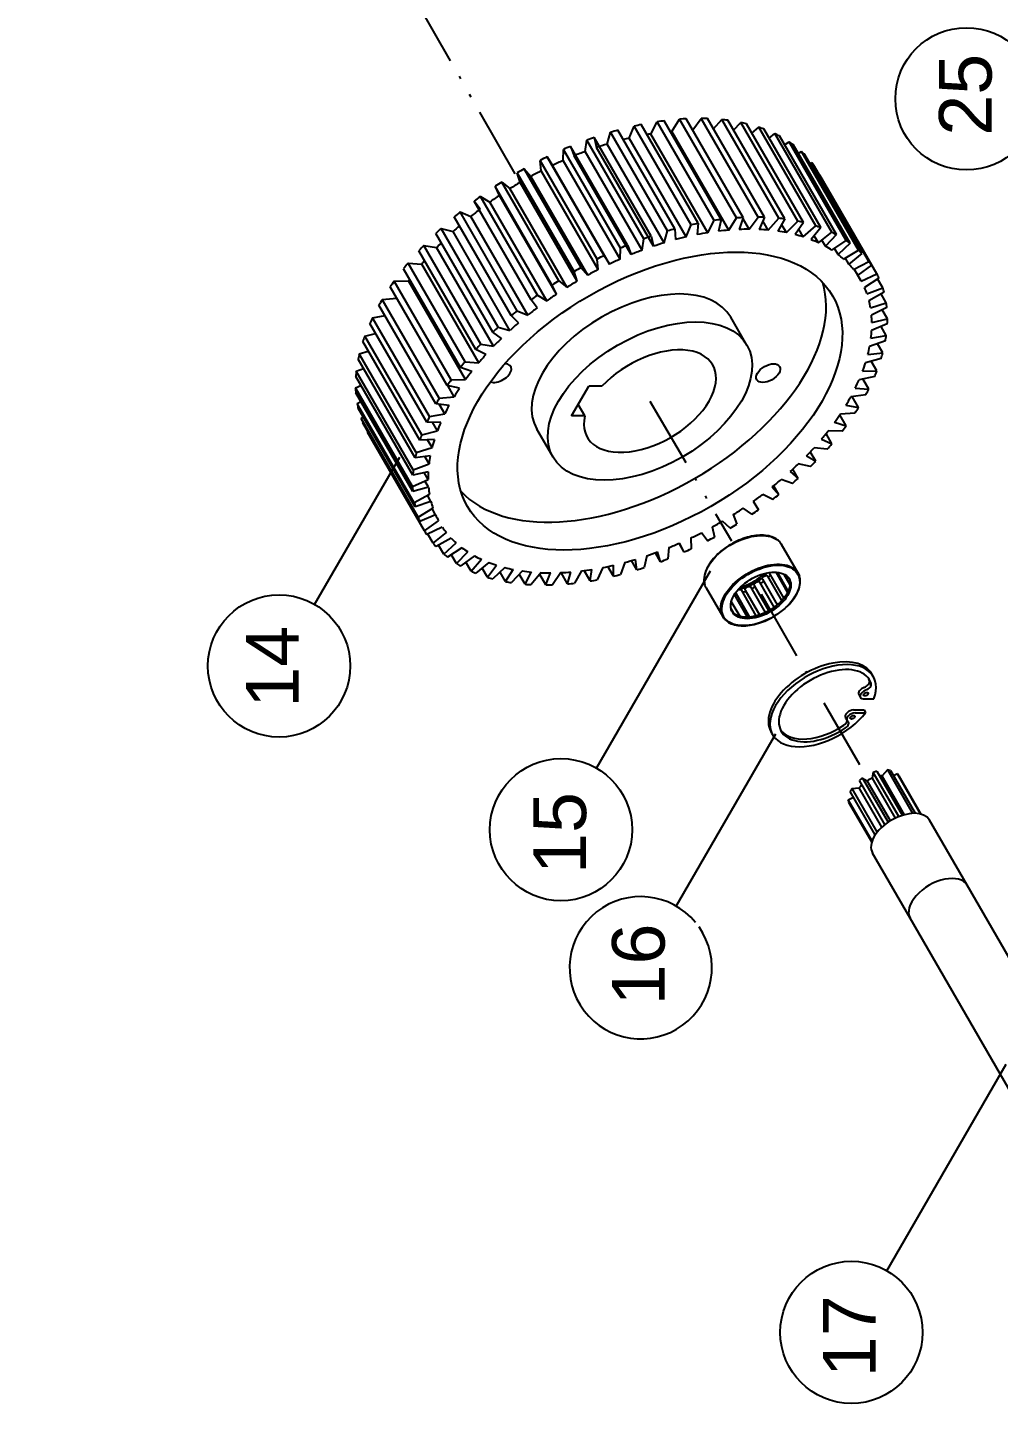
# Model space of a CAD drawing. Extents: x -1737 to 27, y -852 to 1643.
# Drawn here: x -1102 to -733, y -232 to 291 of the extents above; entities that cross this region are included whole.
import ezdxf

# ---------------------------------------------------------------- set-up
doc = ezdxf.new("R2010")
doc.units = 0
doc.header["$LTSCALE"] = 1.5
doc.linetypes.add('ACAD_ISO12W100', pattern=[22, 12, -3, 0.5, -3, 0.5, -3])
doc.layers.get('0').update_dxf_attribs({"linetype": 'CONTINUOUS'})
doc.layers.add('2', color=5, linetype='ACAD_ISO12W100')
doc.styles.add('TXT', font='arial.ttf', dxfattribs={"height": 3.5})

msp = doc.modelspace()

# ---------------------------------------------------------------- linework, layer by layer
at = {"color": 7}
for p, q in [((-849.4, 251.82), (-846.15, 256.11)), ((-824.52, 218.63), (-846.15, 256.11)), ((-822.1, 218.58), (-843.74, 256.06)), ((-881.85, 246.38), (-880.55, 250.89)), ((-858.91, 213.42), (-880.55, 250.89)), ((-856.18, 214.19), (-877.82, 251.67)), ((-873.51, 248.61), (-871.63, 253.21)), ((-849.99, 215.73), (-871.63, 253.21)), ((-847.3, 216.31), (-868.94, 253.78)), ((-865.31, 250.22), (-862.87, 254.86)), ((-841.23, 217.39), (-862.87, 254.86)), ((-838.6, 217.75), (-860.24, 255.23)), ((-857.32, 251.19), (-854.35, 255.83)), ((-835.68, 213.71), (-857.32, 251.19)), ((-832.71, 218.36), (-854.35, 255.83)), ((-830.18, 218.51), (-851.81, 255.99)), ((-841.48, 252.15), (-838.37, 255.7)), ((-816.73, 218.22), (-838.37, 255.7)), ((-814.45, 217.96), (-836.09, 255.43)), ((-833.95, 251.72), (-831.07, 254.59)), ((-809.43, 217.12), (-831.07, 254.59)), ((-807.32, 216.64), (-828.96, 254.12)), ((-826.9, 250.56), (-824.33, 252.81)), ((-802.69, 215.33), (-824.33, 252.81)), ((-800.76, 214.66), (-822.4, 252.13)), ((-890.25, 243.56), (-889.53, 247.93)), ((-867.89, 210.46), (-889.53, 247.93)), ((-865.15, 211.43), (-886.79, 248.9)), ((-886.79, 248.9), (-885.96, 245.07)), ((-860.21, 208.91), (-881.85, 246.38)), ((-851.87, 211.13), (-873.51, 248.61)), ((-843.67, 212.74), (-865.31, 250.22)), ((-820.4, 248.67), (-818.22, 250.36)), ((-796.58, 212.89), (-818.22, 250.36)), ((-794.85, 212.02), (-816.49, 249.49)), ((-814.52, 246.09), (-812.79, 247.28)), ((-791.15, 209.81), (-812.79, 247.28)), ((-789.64, 208.75), (-811.28, 246.22)), ((-883.03, 204.06), (-904.66, 241.54)), ((-904.66, 241.54), (-902.67, 238.31)), ((-898.61, 240.16), (-898.49, 244.36)), ((-876.85, 206.89), (-898.49, 244.36)), ((-874.13, 208.04), (-895.77, 245.51)), ((-895.77, 245.51), (-894.35, 241.97)), ((-872.71, 204.49), (-894.35, 241.97)), ((-868.61, 206.08), (-890.25, 243.56)), ((-864.32, 207.6), (-885.96, 245.07)), ((-809.33, 242.85), (-808.1, 243.6)), ((-786.46, 206.12), (-808.1, 243.6)), ((-785.19, 204.88), (-806.82, 242.36)), ((-894.35, 198.05), (-915.99, 235.53)), ((-914.92, 231.81), (-915.99, 235.53)), ((-891.75, 199.53), (-913.38, 237.01)), ((-913.38, 237.01), (-910.83, 234.13)), ((-885.7, 202.74), (-907.34, 240.21)), ((-906.86, 236.23), (-907.34, 240.21)), ((-885.23, 198.76), (-906.86, 236.23)), ((-881.03, 200.83), (-902.67, 238.31)), ((-876.97, 202.69), (-898.61, 240.16)), ((-804.88, 238.98), (-804.2, 239.34)), ((-782.56, 201.86), (-804.2, 239.34)), ((-781.53, 200.46), (-803.17, 237.94)), ((-902.72, 192.88), (-924.36, 230.35)), ((-922.7, 226.93), (-924.36, 230.35)), ((-900.21, 194.5), (-921.84, 231.98)), ((-921.84, 231.98), (-918.76, 229.48)), ((-893.28, 194.33), (-914.92, 231.81)), ((-889.2, 196.65), (-910.83, 234.13)), ((-801.2, 234.52), (-801.12, 234.55)), ((-779.48, 197.08), (-801.12, 234.55)), ((-910.71, 187.27), (-932.35, 224.74)), ((-930.13, 221.65), (-932.35, 224.74)), ((-908.32, 189.02), (-929.96, 226.49)), ((-929.96, 226.49), (-926.38, 224.39)), ((-901.06, 189.45), (-922.7, 226.93)), ((-897.13, 192), (-918.76, 229.48)), ((-916.01, 183.13), (-937.65, 220.61)), ((-937.65, 220.61), (-933.61, 218.93)), ((-904.75, 186.92), (-926.38, 224.39)), ((-923.21, 176.91), (-944.84, 214.39)), ((-944.84, 214.39), (-940.38, 213.15)), ((-918.26, 181.27), (-939.9, 218.75)), ((-911.98, 181.46), (-933.61, 218.93)), ((-851.87, 211.13), (-849.99, 215.73)), ((-847.3, 216.31), (-847.66, 212.03)), ((-843.67, 212.74), (-841.23, 217.39)), ((-838.6, 217.75), (-839.56, 213.32)), ((-835.68, 213.71), (-832.71, 218.36)), ((-830.18, 218.51), (-831.71, 213.96)), ((-827.99, 214.04), (-830.32, 218.08)), ((-827.99, 214.04), (-824.52, 218.63)), ((-822.1, 218.58), (-824.21, 213.96)), ((-820.68, 213.72), (-822.71, 217.24)), ((-820.68, 213.72), (-816.73, 218.22)), ((-814.45, 217.96), (-817.11, 213.31)), ((-813.81, 212.76), (-815.63, 215.9)), ((-813.81, 212.76), (-809.43, 217.12)), ((-807.32, 216.64), (-810.5, 212.02)), ((-807.46, 211.15), (-802.69, 215.33)), ((-800.76, 214.66), (-804.43, 210.1)), ((-925.29, 174.95), (-946.92, 212.43)), ((-918.75, 175.67), (-940.38, 213.15)), ((-868.61, 206.08), (-867.89, 210.46)), ((-865.15, 211.43), (-864.32, 207.6)), ((-860.21, 208.91), (-858.91, 213.42)), ((-856.18, 214.19), (-855.94, 210.12)), ((-807.46, 211.15), (-809.12, 214.03)), ((-801.68, 208.93), (-803.22, 211.6)), ((-801.68, 208.93), (-796.58, 212.89)), ((-798.97, 207.57), (-800.36, 209.96)), ((-794.85, 212.02), (-798.97, 207.57)), ((-796.54, 206.12), (-791.15, 209.81)), ((-931.72, 168.38), (-953.35, 205.85)), ((-929.82, 170.4), (-951.46, 207.88)), ((-951.46, 207.88), (-946.62, 207.1)), ((-924.99, 169.62), (-946.62, 207.1)), ((-883.03, 204.06), (-881.03, 200.83)), ((-876.97, 202.69), (-876.85, 206.89)), ((-874.13, 208.04), (-872.71, 204.49)), ((-794.18, 204.45), (-795.54, 206.8)), ((-789.64, 208.75), (-794.18, 204.45)), ((-792.09, 202.73), (-786.46, 206.12)), ((-785.19, 204.88), (-790.09, 200.79)), ((-937.49, 161.61), (-959.13, 199.08)), ((-935.81, 163.69), (-957.44, 201.16)), ((-957.44, 201.16), (-952.28, 200.84)), ((-930.64, 163.36), (-952.28, 200.84)), ((-891.75, 199.53), (-889.2, 196.65)), ((-885.23, 198.76), (-885.7, 202.74)), ((-790.09, 200.79), (-791.44, 203.12)), ((-788.37, 198.8), (-782.56, 201.86)), ((-786.76, 196.6), (-788.11, 198.94)), ((-785.41, 194.38), (-788.06, 198.97)), ((-781.53, 200.46), (-786.76, 196.6)), ((-962.73, 194.3), (-957.28, 194.43)), ((-941.09, 156.82), (-962.73, 194.3)), ((-935.64, 156.96), (-957.28, 194.43)), ((-900.21, 194.5), (-897.13, 192)), ((-893.28, 194.33), (-894.35, 198.05)), ((-785.41, 194.38), (-779.48, 197.08)), ((-778.71, 195.52), (-784.21, 191.95)), ((-777.26, 191.81), (-779.22, 195.2)), ((-942.55, 154.71), (-964.19, 192.18)), ((-908.32, 189.02), (-904.75, 186.92)), ((-901.06, 189.45), (-902.72, 192.88)), ((-783.25, 189.51), (-777.26, 191.81)), ((-776.76, 190.12), (-782.47, 186.86)), ((-775.92, 186.12), (-777.86, 189.49)), ((-946.85, 147.75), (-968.48, 185.23)), ((-967.26, 187.35), (-961.73, 187.93)), ((-945.62, 149.87), (-967.26, 187.35)), ((-916.01, 183.13), (-911.98, 181.46)), ((-908.49, 184.17), (-910.71, 187.27)), ((-781.91, 184.23), (-775.92, 186.12)), ((-775.69, 184.31), (-781.55, 181.4)), ((-775.47, 180.06), (-777.42, 183.45)), ((-950.33, 140.8), (-971.97, 178.28)), ((-971, 180.39), (-966.19, 181.26)), ((-949.36, 142.92), (-971, 180.39)), ((-915.5, 178.54), (-918.26, 181.27)), ((-828.81, 170.06), (-834.93, 180.67)), ((-775.51, 178.15), (-781.47, 175.61)), ((-781.41, 178.6), (-775.47, 180.06)), ((-973.9, 173.49), (-969.81, 174.53)), ((-952.27, 136.02), (-973.9, 173.49)), ((-922, 172.61), (-925.29, 174.95)), ((-923.21, 176.91), (-918.75, 175.67)), ((-781.74, 172.68), (-775.91, 173.69)), ((-775.91, 173.69), (-777.9, 177.13)), ((-975.95, 166.72), (-972.54, 167.82)), ((-952.98, 133.94), (-974.62, 171.41)), ((-927.95, 166.44), (-931.72, 168.38)), ((-929.82, 170.4), (-924.99, 169.62)), ((-776.23, 171.69), (-782.23, 169.55)), ((-777.25, 167.07), (-779.29, 170.6)), ((-954.76, 127.22), (-976.4, 164.7)), ((-954.31, 129.25), (-975.95, 166.72)), ((-935.81, 163.69), (-930.64, 163.36)), ((-777.83, 165.01), (-783.81, 163.29)), ((-782.9, 166.51), (-777.25, 167.07)), ((-779.46, 160.27), (-781.58, 163.93)), ((-955.65, 120.71), (-977.29, 158.19)), ((-977.11, 160.15), (-974.38, 161.21)), ((-955.47, 122.67), (-977.11, 160.15)), ((-941.09, 156.82), (-935.64, 156.96)), ((-933.28, 160.1), (-937.49, 161.61)), ((-780.31, 158.17), (-786.21, 156.89)), ((-784.88, 160.17), (-779.46, 160.27)), ((-782.54, 153.35), (-784.76, 157.2)), ((-977.38, 153.83), (-975.32, 154.78)), ((-955.74, 116.35), (-977.38, 153.83)), ((-955.65, 114.49), (-977.28, 151.97)), ((-937.93, 153.65), (-942.55, 154.71)), ((-939.95, 150.47), (-942.37, 154.67)), ((-895.42, 143.15), (-888.88, 154.47)), ((-883.83, 154.47), (-888.88, 154.47)), ((-787.67, 153.72), (-782.54, 153.35)), ((-976.75, 147.83), (-975.34, 148.59)), ((-955.12, 110.36), (-976.75, 147.83)), ((-941.87, 147.15), (-946.85, 147.75)), ((-945.62, 149.87), (-939.95, 150.47)), ((-943.52, 143.97), (-945.62, 147.6)), ((-890.36, 143.15), (-892.89, 147.53)), ((-791.23, 147.22), (-786.43, 146.39)), ((-783.64, 151.23), (-789.4, 150.4)), ((-786.43, 146.39), (-788.8, 150.49)), ((-954.75, 108.6), (-976.39, 146.08)), ((-975.24, 142.22), (-974.44, 142.71)), ((-953.6, 104.75), (-975.24, 142.22)), ((-949.36, 142.92), (-943.52, 143.97)), ((-890.36, 143.15), (-895.42, 143.15)), ((-791.12, 139.45), (-793.52, 143.63)), ((-787.78, 144.27), (-793.34, 143.9)), ((-952.97, 103.12), (-974.6, 140.6)), ((-972.85, 137.05), (-972.64, 137.19)), ((-951.21, 99.57), (-972.85, 137.05)), ((-952.27, 136.02), (-946.32, 137.52)), ((-945.05, 140.67), (-950.33, 140.8)), ((-946.32, 137.52), (-948.18, 140.75)), ((-902.42, 127.56), (-908.54, 138.17)), ((-796.54, 132.61), (-798.77, 136.48)), ((-792.69, 137.36), (-798, 137.45)), ((-795.53, 140.74), (-791.12, 139.45)), ((-954.31, 129.25), (-948.31, 131.18)), ((-947.44, 134.26), (-952.98, 133.94)), ((-948.31, 131.18), (-950.01, 134.11)), ((-798.33, 130.56), (-803.34, 131.11)), ((-800.53, 134.33), (-796.54, 132.61)), ((-992.91, 71.61), (-960.61, 127.56)), ((-949.02, 128), (-954.76, 127.22)), ((-949.48, 125.01), (-951.05, 127.72)), ((-806.18, 128.07), (-802.65, 125.93)), ((-802.65, 125.93), (-804.75, 129.57)), ((-949.76, 121.95), (-955.65, 120.71)), ((-955.47, 122.67), (-949.48, 125.01)), ((-949.82, 119.08), (-951.29, 121.63)), ((-812.41, 122.02), (-809.39, 119.47)), ((-809.39, 119.47), (-811.39, 122.95)), ((-804.64, 123.94), (-809.29, 124.95)), ((-955.74, 116.35), (-949.82, 119.08)), ((-949.67, 116.17), (-955.65, 114.49)), ((-949.67, 116.17), (-951.04, 118.52)), ((-819.18, 116.23), (-816.68, 113.31)), ((-816.68, 113.31), (-818.62, 116.67)), ((-811.55, 117.56), (-815.81, 119.02)), ((-955.12, 110.36), (-949.32, 113.45)), ((-948.75, 110.7), (-954.75, 108.6)), ((-948.75, 110.7), (-950.1, 113.04)), ((-826.4, 110.76), (-824.46, 107.5)), ((-819, 111.5), (-822.81, 113.39)), ((-953.6, 104.75), (-947.99, 108.17)), ((-947, 105.62), (-952.97, 103.12)), ((-947, 105.62), (-948.34, 107.96)), ((-834.02, 105.68), (-832.65, 102.1)), ((-826.92, 105.81), (-830.25, 108.11)), ((-951.21, 99.57), (-945.85, 103.29)), ((-944.44, 100.97), (-950.31, 98.09)), ((-841.95, 101.02), (-841.17, 97.16)), ((-835.22, 100.55), (-838.03, 103.24)), ((-947.97, 94.89), (-949.93, 98.28)), ((-947.97, 94.89), (-942.9, 98.86)), ((-941.09, 96.79), (-946.82, 93.56)), ((-943.91, 90.74), (-945.86, 94.11)), ((-943.91, 90.74), (-939.18, 94.94)), ((-852.63, 91.5), (-854.54, 94.81)), ((-852.63, 91.5), (-854.35, 94.9)), ((-850.11, 96.84), (-849.93, 92.74)), ((-843.82, 95.76), (-846.09, 98.82)), ((-937, 93.13), (-942.52, 89.59)), ((-939.08, 87.17), (-941.03, 90.55)), ((-939.08, 87.17), (-934.74, 91.54)), ((-932.2, 90.03), (-937.45, 86.2)), ((-866.82, 90.06), (-867.83, 85.61)), ((-861.58, 87.82), (-863.54, 91.2)), ((-861.58, 87.82), (-862.71, 91.51)), ((-858.43, 93.17), (-858.85, 88.88)), ((-933.51, 84.21), (-935.49, 87.63)), ((-933.51, 84.21), (-929.61, 88.72)), ((-926.73, 87.5), (-931.68, 83.43)), ((-927.27, 81.89), (-929.29, 85.4)), ((-927.27, 81.89), (-923.84, 86.49)), ((-920.66, 85.59), (-925.24, 81.32)), ((-920.41, 80.24), (-922.51, 83.87)), ((-920.41, 80.24), (-917.49, 84.88)), ((-914.04, 84.3), (-918.21, 79.87)), ((-913.01, 79.27), (-910.63, 83.91)), ((-906.94, 83.66), (-910.66, 79.11)), ((-899.43, 83.66), (-902.66, 79.04)), ((-896.88, 79.4), (-899.34, 83.67)), ((-896.88, 79.4), (-895.63, 83.9)), ((-891.59, 84.31), (-894.3, 79.67)), ((-888.3, 80.51), (-890.58, 84.44)), ((-888.3, 80.51), (-887.65, 84.87)), ((-885.89, 9.45), (-842.64, 84.35)), ((-883.48, 85.61), (-885.64, 80.98)), ((-879.51, 82.29), (-881.64, 85.98)), ((-879.51, 82.29), (-879.45, 86.47)), ((-875.2, 87.53), (-876.79, 82.97)), ((-870.57, 84.74), (-872.6, 88.25)), ((-870.57, 84.74), (-871.11, 88.69)), ((-913.01, 79.27), (-915.21, 83.07)), ((-905.14, 78.99), (-907.47, 83.02)), ((-905.14, 78.99), (-903.32, 83.58)), ((-786.34, 37.36), (-785.73, 36.31)), ((-788.33, 31.52), (-784.35, 31.52)), ((-784.63, 35.81), (-780.65, 35.81)), ((-784.35, 31.52), (-783.74, 30.46)), ((-791.42, 28.59), (-790.81, 27.54)), ((-787.72, 30.46), (-783.74, 30.46)), ((-855.62, -42.97), (-817.81, 22.52)), ((-784.94, 5.68), (-783.1, 4.67)), ((-784.94, 5.68), (-775.22, -11.14)), ((-780.84, 7.83), (-781.31, 5.61)), ((-781.31, 5.61), (-772.54, -9.58)), ((-771.14, -8.97), (-780.84, 7.83)), ((-779.47, 8.27), (-769.8, -8.49)), ((-775.46, 8.73), (-777.46, 6.49)), ((-768.95, -8.24), (-777.46, 6.49)), ((-775.46, 8.73), (-765.95, -7.74)), ((-774.33, 8.58), (-764.92, -7.72)), ((-771.68, 7.22), (-773.1, 6.45)), ((-762.9, -7.98), (-771.68, 7.22)), ((-771.15, 6.53), (-762.76, -8.01)), ((-780.09, -15.89), (-789.6, 0.59)), ((-788.99, 1.65), (-786.17, 1.93)), ((-788.99, 1.65), (-779.41, -14.96)), ((-777.56, -12.98), (-786.17, 1.93)), ((-776.41, -12.01), (-786.11, 4.79)), ((-774.31, -10.55), (-783.1, 4.67)), ((-790.35, -2.55), (-788.37, -1.55)), ((-781.29, -18.25), (-790.35, -2.55)), ((-790.21, -3.45), (-781.42, -18.66)), ((-745.18, -35.06), (-759.47, -10.31)), ((-766.83, -47.56), (-781.12, -22.81)), ((-657.61, -186.73), (-745.18, -35.06)), ((-679.26, -199.23), (-766.83, -47.56)), ((-775.65, -181.43), (-730.33, -102.93))]:
    msp.add_line(p, q, dxfattribs=at)
at = {"color": 7, "linetype": 'Continuous'}
for p, q in [((-809.38, 83.48), (-815.67, 94.37)), ((-820.48, 83.7), (-814.83, 73.9)), ((-813.35, 76.19), (-817.76, 83.84)), ((-817.36, 83.8), (-813.17, 76.55)), ((-826.01, 78.82), (-820.47, 69.22)), ((-818.43, 70.53), (-823.91, 80.03)), ((-822.95, 81.14), (-817.32, 71.38)), ((-815.52, 73.1), (-820.85, 82.35)), ((-814.81, 83.13), (-812.48, 79.1)), ((-813.08, 81.79), (-812.81, 81.32)), ((-844.25, 77.87), (-837.96, 66.98)), ((-828.57, 66.75), (-833.54, 75.38)), ((-832.82, 75.52), (-833.52, 75.41)), ((-833.02, 75.87), (-827.79, 66.8)), ((-825.25, 67.26), (-830.92, 77.08)), ((-829.46, 77.01), (-824.04, 67.62)), ((-821.77, 68.54), (-827.36, 78.22)), ((-833.6, 68.08), (-834.91, 70.35)), ((-831.43, 67.04), (-834.73, 72.75)), ((-831.76, 67.14), (-831.54, 67.07)), ((-829.11, 66.75), (-828.85, 66.75)), ((-826.04, 67.07), (-825.75, 67.14))]:
    msp.add_line(p, q, dxfattribs=at)
at = {"color": 7, "linetype": 'Continuous', "flags": 128}
for points in [[(-816.4, 95.36), (-816.48, 95.45), (-816.86, 95.82), (-817.28, 96.16), (-817.73, 96.48), (-818.22, 96.76), (-818.74, 97.01), (-819.3, 97.23), (-819.89, 97.42), (-820.5, 97.58), (-821.14, 97.7), (-821.81, 97.79), (-822.5, 97.85), (-823.22, 97.87), (-823.95, 97.86), (-824.69, 97.82), (-825.46, 97.74), (-826.23, 97.63), (-827.02, 97.49), (-827.81, 97.31), (-828.61, 97.1), (-829.42, 96.86), (-830.22, 96.59), (-831.03, 96.29), (-831.83, 95.96), (-832.62, 95.61), (-833.41, 95.23), (-834.19, 94.82), (-834.96, 94.38), (-835.71, 93.93), (-836.44, 93.45), (-837.16, 92.95), (-837.86, 92.43), (-838.53, 91.89), (-839.18, 91.34), (-839.81, 90.77), (-840.4, 90.19), (-840.97, 89.59), (-841.51, 88.99), (-842.01, 88.38), (-842.48, 87.76), (-842.91, 87.13), (-843.31, 86.51), (-843.67, 85.88), (-843.99, 85.25), (-844.26, 84.62), (-844.5, 84), (-844.7, 83.38), (-844.85, 82.78), (-844.96, 82.17), (-845.03, 81.59), (-845.05, 81.01), (-845.03, 80.45), (-844.96, 79.9), (-844.86, 79.38), (-844.75, 79.01)], [(-844.73, 78.97), (-844.85, 79.38), (-844.98, 80.15), (-845.02, 80.97), (-844.97, 81.82), (-844.82, 82.69), (-844.57, 83.59), (-844.24, 84.5), (-843.81, 85.42), (-843.3, 86.35), (-842.7, 87.28), (-842.02, 88.2), (-841.26, 89.1), (-840.44, 89.99), (-839.54, 90.85), (-838.59, 91.68), (-837.58, 92.48), (-836.53, 93.24), (-835.43, 93.95), (-834.3, 94.61), (-833.14, 95.22), (-831.96, 95.77), (-830.76, 96.26), (-829.57, 96.69), (-828.37, 97.05), (-827.19, 97.34), (-826.02, 97.56), (-824.88, 97.7), (-823.77, 97.78), (-822.69, 97.78), (-821.67, 97.7), (-820.7, 97.56), (-819.78, 97.34), (-818.93, 97.05), (-818.15, 96.69), (-817.45, 96.26), (-816.82, 95.77), (-816.37, 95.33)], [(-816.37, 95.33), (-816.28, 95.22), (-815.82, 94.61), (-815.67, 94.37)], [(-838.45, 68.08), (-838.56, 68.49), (-838.7, 69.26), (-838.74, 70.08), (-838.68, 70.93), (-838.53, 71.8), (-838.29, 72.7), (-837.95, 73.61), (-837.52, 74.54), (-837.01, 75.46), (-836.41, 76.39), (-835.73, 77.31), (-834.98, 78.21), (-834.15, 79.1), (-833.26, 79.96), (-832.3, 80.79), (-831.3, 81.59), (-830.24, 82.35), (-829.14, 83.06), (-828.01, 83.72), (-826.85, 84.33), (-825.67, 84.88), (-824.48, 85.37), (-823.28, 85.8), (-822.09, 86.16), (-820.9, 86.45), (-819.73, 86.67), (-818.59, 86.81), (-817.48, 86.89), (-816.41, 86.89), (-815.38, 86.81), (-814.41, 86.67), (-813.5, 86.45), (-812.65, 86.16), (-811.87, 85.8), (-811.16, 85.37), (-810.53, 84.88), (-810.09, 84.44)], [(-830.16, 63.56), (-831.21, 63.6), (-832.2, 63.71), (-833.14, 63.9), (-834.01, 64.15), (-834.82, 64.48), (-835.55, 64.88), (-836.21, 65.34), (-836.78, 65.86), (-837.27, 66.44), (-837.67, 67.08), (-837.98, 67.77), (-838.19, 68.51), (-838.31, 69.29), (-838.34, 70.11), (-838.26, 70.96), (-838.1, 71.83), (-837.83, 72.73), (-837.48, 73.64), (-837.04, 74.56), (-836.5, 75.48), (-835.89, 76.4), (-835.19, 77.31), (-834.42, 78.21), (-833.57, 79.08), (-832.67, 79.93), (-831.7, 80.75), (-830.68, 81.53), (-829.62, 82.26), (-828.51, 82.95), (-827.37, 83.59), (-826.21, 84.18), (-825.03, 84.7), (-823.84, 85.16), (-822.65, 85.56), (-821.47, 85.88), (-820.3, 86.14), (-819.15, 86.33), (-818.02, 86.44), (-816.94, 86.47), (-815.9, 86.44), (-814.9, 86.33), (-813.97, 86.14), (-813.09, 85.88), (-812.28, 85.56), (-811.55, 85.16), (-810.89, 84.7), (-810.32, 84.18), (-809.83, 83.59), (-809.43, 82.95), (-809.12, 82.26), (-808.91, 81.53), (-808.79, 80.75), (-808.77, 79.93), (-808.84, 79.08), (-809.01, 78.21), (-809.27, 77.31), (-809.62, 76.4), (-810.07, 75.48), (-810.6, 74.56), (-811.22, 73.64), (-811.91, 72.73), (-812.69, 71.83), (-813.53, 70.96), (-814.44, 70.11), (-815.4, 69.29), (-816.42, 68.51), (-817.49, 67.77), (-818.59, 67.08), (-819.73, 66.44), (-820.89, 65.86), (-822.07, 65.34), (-823.26, 64.88), (-824.45, 64.48), (-825.64, 64.15), (-826.81, 63.9), (-827.96, 63.71), (-829.08, 63.6), (-830.16, 63.56)], [(-828.65, 66.18), (-829.57, 66.22), (-830.44, 66.33), (-831.25, 66.52), (-832, 66.78), (-832.67, 67.11), (-833.26, 67.5), (-833.77, 67.96), (-834.2, 68.49), (-834.53, 69.06), (-834.77, 69.69), (-834.92, 70.37), (-834.96, 71.08), (-834.91, 71.83), (-834.77, 72.6), (-834.52, 73.39), (-834.19, 74.2), (-833.76, 75.02), (-833.24, 75.83), (-832.65, 76.64), (-831.97, 77.44), (-831.23, 78.21), (-830.41, 78.96), (-829.54, 79.67), (-828.62, 80.35), (-827.66, 80.97), (-826.66, 81.55), (-825.63, 82.07), (-824.59, 82.53), (-823.53, 82.93), (-822.48, 83.26), (-821.44, 83.52), (-820.41, 83.71), (-819.41, 83.82), (-818.45, 83.86), (-817.53, 83.82), (-816.66, 83.71), (-815.85, 83.52), (-815.11, 83.26), (-814.43, 82.93), (-813.84, 82.53), (-813.33, 82.07), (-812.9, 81.55), (-812.57, 80.97), (-812.33, 80.35), (-812.19, 79.67), (-812.14, 78.96), (-812.19, 78.21), (-812.34, 77.44), (-812.58, 76.64), (-812.92, 75.83), (-813.34, 75.02), (-813.86, 74.2), (-814.46, 73.39), (-815.13, 72.6), (-815.88, 71.83), (-816.69, 71.08), (-817.56, 70.37), (-818.48, 69.69), (-819.45, 69.06), (-820.45, 68.49), (-821.47, 67.96), (-822.52, 67.5), (-823.57, 67.11), (-824.62, 66.78), (-825.67, 66.52), (-826.69, 66.33), (-827.69, 66.22), (-828.65, 66.18)], [(-810.09, 84.44), (-809.99, 84.33), (-809.53, 83.72), (-809.17, 83.06), (-808.9, 82.39)], [(-844.25, 77.87), (-844.3, 77.95), (-844.62, 78.64), (-844.73, 78.97)], [(-821.13, 83.58), (-821.34, 83.35), (-822.08, 82.57), (-822.89, 81.83), (-823.76, 81.11), (-824.69, 80.44), (-825.65, 79.81), (-826.65, 79.23), (-827.68, 78.71), (-828.72, 78.25), (-829.77, 77.85), (-830.83, 77.52), (-831.87, 77.27), (-832.18, 77.2)], [(-822.21, 83.33), (-822.41, 83.14), (-823.22, 82.39), (-824.09, 81.68), (-825.01, 81.01), (-825.98, 80.38), (-826.98, 79.8), (-828, 79.28), (-829.05, 78.82), (-830.1, 78.42), (-831.15, 78.09), (-831.42, 78.02)], [(-830.29, 63.48), (-829.9, 63.48), (-829.16, 63.51), (-828.4, 63.58), (-827.63, 63.68), (-826.85, 63.82), (-826.05, 63.99), (-825.25, 64.18), (-824.45, 64.42), (-823.65, 64.68), (-822.84, 64.97), (-822.04, 65.29), (-821.24, 65.64), (-820.45, 66.01), (-819.67, 66.41), (-818.9, 66.84), (-818.14, 67.29), (-817.4, 67.76), (-816.68, 68.26), (-815.98, 68.77), (-815.29, 69.3), (-814.64, 69.85), (-814, 70.42), (-813.4, 70.99), (-812.82, 71.58), (-812.28, 72.19), (-811.77, 72.8), (-811.29, 73.41), (-810.84, 74.03), (-810.44, 74.66), (-810.07, 75.29), (-809.74, 75.92), (-809.45, 76.54), (-809.2, 77.17), (-808.99, 77.79), (-808.82, 78.4), (-808.7, 79), (-808.62, 79.6), (-808.59, 80.18), (-808.6, 80.74), (-808.65, 81.29), (-808.74, 81.82), (-808.88, 82.34), (-808.88, 82.35)], [(-829.46, 77.01), (-829.5, 77.08), (-829.51, 77.3), (-829.44, 77.55), (-829.27, 77.81), (-829.02, 78.05), (-828.72, 78.25), (-828.4, 78.39), (-828.07, 78.46), (-827.78, 78.46), (-827.54, 78.39), (-827.38, 78.25), (-827.36, 78.22)], [(-812.9, 81.54), (-812.9, 81.54), (-812.66, 80.91), (-812.51, 80.24), (-812.47, 79.52), (-812.52, 78.78), (-812.66, 78), (-812.91, 77.21), (-813.24, 76.4), (-813.67, 75.58), (-814.19, 74.77), (-814.78, 73.96), (-815.46, 73.17), (-816.2, 72.39), (-817.02, 71.64), (-817.89, 70.93), (-818.81, 70.26), (-819.77, 69.63), (-820.77, 69.05), (-821.8, 68.53), (-822.84, 68.07), (-823.9, 67.67), (-824.95, 67.34), (-825.99, 67.08), (-827.02, 66.9), (-828.02, 66.78), (-828.98, 66.75)], [(-826.01, 78.82), (-826.05, 78.89), (-826.07, 79.11), (-825.99, 79.36), (-825.82, 79.61), (-825.57, 79.85), (-825.27, 80.05), (-824.95, 80.19), (-824.62, 80.27), (-824.33, 80.27), (-824.09, 80.19), (-823.93, 80.05), (-823.91, 80.03)], [(-822.48, 80.32), (-822.74, 80.12), (-823.6, 79.49)], [(-822.95, 81.14), (-822.99, 81.21), (-823.01, 81.43), (-822.93, 81.68), (-822.76, 81.93), (-822.51, 82.17), (-822.21, 82.37), (-821.89, 82.51), (-821.56, 82.59), (-821.27, 82.59), (-821.03, 82.51), (-820.87, 82.37), (-820.85, 82.35)], [(-819.9, 82.69), (-820.06, 82.51), (-820.62, 81.95)], [(-812.79, 81.29), (-812.84, 81.39), (-812.86, 81.46)], [(-812.48, 79.15), (-812.48, 79.3), (-812.47, 79.36)], [(-833.02, 75.87), (-833.05, 75.94), (-833.08, 76.07)], [(-832.26, 77.11), (-831.95, 77.24), (-831.63, 77.32), (-831.33, 77.32), (-831.1, 77.24), (-830.93, 77.1), (-830.92, 77.08)], [(-829.19, 76.55), (-829.22, 76.53), (-830.36, 76.14), (-830.38, 76.14)], [(-825.66, 78.2), (-825.86, 78.09), (-826.95, 77.52)], [(-814.59, 74.21), (-814.46, 74.4), (-814.42, 74.44)], [(-813.1, 76.73), (-813.03, 76.9), (-813, 76.96)], [(-837.26, 66.01), (-837.6, 66.43), (-838.01, 67.06), (-838.33, 67.75), (-838.45, 68.08)], [(-828.98, 66.75), (-829.9, 66.78), (-830.77, 66.9), (-831.58, 67.08), (-832.32, 67.34), (-833, 67.67), (-833.59, 68.07), (-834.1, 68.53), (-834.53, 69.05), (-834.53, 69.06)], [(-833.76, 68.21), (-833.76, 68.21), (-833.61, 68.09)], [(-822.8, 68.09), (-822.52, 68.21), (-822.51, 68.21)], [(-819.64, 69.71), (-819.4, 69.87), (-819.37, 69.88)], [(-816.83, 71.81), (-816.64, 71.99), (-816.6, 72.02)], [(-837.23, 65.98), (-837.05, 65.79), (-836.66, 65.43), (-836.23, 65.09), (-835.76, 64.79), (-835.26, 64.51), (-834.73, 64.27), (-834.17, 64.06), (-833.57, 63.88), (-832.95, 63.73), (-832.3, 63.62), (-831.62, 63.54), (-830.93, 63.49), (-830.29, 63.48)]]:
    msp.add_lwpolyline(points, dxfattribs=at)
at = {"color": 7}
for centre in [(-745.46, 263.58), (-1006.41, 48.23), (-899.39, -13.94), (-789.15, -204.81)]:
    msp.add_circle(centre, 27, dxfattribs=at)
msp.add_arc((-869.12, -66.35), 27, 39.5194, 34.9387, dxfattribs=at)
for centre, major_axis, start_param, end_param in [((-887.25, 186.29), (-85.52, -49.37), -2.396318, -2.365937), ((-887.25, 186.29), (-85.52, -49.37), -1.997386, -1.967005), ((-887.25, 186.29), (-85.52, -49.37), -2.097119, -2.066738), ((-887.25, 186.29), (-85.52, -49.37), -2.196852, -2.166471), ((-887.25, 186.29), (-79.89, -46.13), -2.255918, -2.2488), ((-887.25, 186.29), (-85.52, -49.37), -2.296585, -2.266204), ((-887.25, 186.29), (-85.52, -49.37), -2.496051, -2.46567), ((-887.25, 186.29), (-85.52, -49.37), -2.595784, -2.565404), ((-887.25, 186.29), (-85.52, -49.37), -2.695518, -2.665137), ((-887.25, 186.29), (-85.52, -49.37), -1.897653, -1.867272), ((-887.25, 186.29), (-79.89, -46.13), -1.956718, -1.907939), ((-887.25, 186.29), (-79.89, -46.13), -2.056451, -2.029652), ((-887.25, 186.29), (-79.89, -46.13), -2.156185, -2.138567), ((-887.25, 186.29), (-85.52, -49.37), -2.795251, -2.76487), ((-887.25, 186.29), (-85.52, -49.37), -2.894984, -2.864603), ((-887.25, 186.29), (-85.52, -49.37), -1.698187, -1.667806), ((-887.25, 186.29), (-85.52, -49.37), -1.79792, -1.767539), ((-887.25, 186.29), (-79.89, -46.13), -1.856985, -1.808206), ((-887.25, 186.29), (-85.52, -49.37), -2.994717, -2.964336), ((-887.25, 186.29), (-85.52, -49.37), -1.598453, -1.568073), ((-887.25, 186.29), (-79.89, -46.13), -1.657519, -1.60874), ((-887.25, 186.29), (-79.89, -46.13), -1.757252, -1.708473), ((-887.25, 186.29), (-85.52, -49.37), -3.09445, -3.064069), ((-887.25, 186.29), (-85.52, -49.37), -1.49872, -1.468339), ((-887.25, 186.29), (-79.89, -46.13), -1.557786, -1.509007), ((-887.25, 186.29), (-85.52, -49.37), -1.398987, -1.368606), ((-887.25, 186.29), (-79.89, -46.13), -1.458053, -1.409274), ((-887.25, 186.29), (-85.52, -49.37), -1.299254, -1.268873), ((-887.25, 186.29), (-79.89, -46.13), -1.35832, -1.309541), ((-887.25, 186.29), (-85.52, -49.37), -1.199521, -1.16914), ((-887.25, 186.29), (-79.89, -46.13), -1.246851, -1.209808), ((-865.61, 148.81), (-85.52, -49.37), -2.097119, -2.066738), ((-865.61, 148.81), (-85.52, -49.38), -2.196852, -2.166471), ((-865.61, 148.81), (-85.52, -49.37), -2.296585, -2.266204), ((-865.61, 148.81), (-85.52, -49.38), -2.396318, -2.365937), ((-865.61, 148.81), (-85.52, -49.37), -2.496051, -2.46567), ((-865.61, 148.81), (-85.52, -49.37), -2.595784, -2.565404), ((-865.61, 148.81), (-85.52, -49.37), -2.695518, -2.665137), ((-865.61, 148.81), (-85.52, -49.38), -1.897653, -1.867272), ((-865.61, 148.81), (-85.52, -49.37), -1.997386, -1.967005), ((-865.61, 148.81), (-79.89, -46.13), -2.056451, -2.007672), ((-865.61, 148.81), (-79.89, -46.13), -2.156185, -2.107405), ((-865.61, 148.81), (-79.89, -46.13), -2.255918, -2.207139), ((-865.61, 148.81), (-79.89, -46.13), -2.355651, -2.306872), ((-865.61, 148.81), (-79.89, -46.13), -2.455384, -2.406605), ((-865.61, 148.81), (-79.89, -46.13), -2.555117, -2.506338), ((-865.61, 148.81), (-79.89, -46.13), -2.65485, -2.606071), ((-865.61, 148.81), (-79.89, -46.13), -2.754583, -2.705804), ((-865.61, 148.81), (-85.52, -49.37), -2.795251, -2.76487), ((-865.61, 148.81), (-85.52, -49.38), -2.894984, -2.864603), ((-887.25, 186.29), (-85.52, -49.37), -1.099788, -1.069407), ((-887.25, 186.29), (-79.89, -46.13), -1.139015, -1.110074), ((-865.61, 148.81), (-85.52, -49.38), -1.698187, -1.667806), ((-865.61, 148.81), (-85.52, -49.37), -1.79792, -1.767539), ((-865.61, 148.81), (-79.89, -46.13), -1.856985, -1.808206), ((-865.61, 148.81), (-79.89, -46.13), -1.956718, -1.907939), ((-865.61, 148.81), (-79.89, -46.13), -2.854316, -2.805537), ((-865.61, 148.81), (-79.89, -46.13), -2.954049, -2.90527), ((-865.61, 148.81), (-85.52, -49.38), -2.994717, -2.964336), ((-887.25, 186.29), (-85.52, -49.37), -1.000055, -0.969674), ((-887.25, 186.29), (-79.89, -46.13), -1.030359, -1.010341), ((-865.61, 148.81), (-85.52, -49.38), -1.598453, -1.568073), ((-865.61, 148.81), (-79.89, -46.13), -1.657519, -1.60874), ((-865.61, 148.81), (-79.89, -46.13), -1.757252, -1.708473), ((-865.61, 148.81), (-79.89, -46.13), -3.053782, -3.005003), ((-865.61, 148.81), (-85.52, -49.38), -3.09445, -3.064069), ((-887.25, 186.29), (-85.52, -49.37), -0.900322, -0.869941), ((-887.25, 186.29), (-79.89, -46.13), -0.920504, -0.910608), ((-871.74, 159.42), (-69.28, -40), 0.132974, 3.008619), ((-865.61, 148.81), (-85.52, -49.37), -1.49872, -1.468339), ((-865.61, 148.81), (-79.89, -46.13), -1.557786, -1.509007), ((-865.61, 148.81), (-79.89, -46.13), 3.12967, 3.178449), ((-865.61, 148.81), (-85.52, -49.37), 3.089002, 3.119383), ((-871.74, 159.42), (-36.81, -21.25), 3.141593, 6.283185), ((-865.61, 148.81), (-85.52, -49.37), -1.398987, -1.368606), ((-865.61, 148.81), (-79.89, -46.13), -1.458053, -1.409274), ((-865.61, 148.81), (-79.89, -46.13), 3.029937, 3.078716), ((-865.61, 148.81), (-85.52, -49.38), 2.989269, 3.01965), ((-887.25, 186.29), (-85.52, -49.37), -0.800589, -0.770208), ((-865.61, 148.81), (-85.52, -49.37), -1.299254, -1.268873), ((-865.61, 148.81), (-79.89, -46.13), -1.35832, -1.309541), ((-865.61, 148.81), (-79.89, -46.13), 2.930204, 2.978983), ((-865.61, 148.81), (-85.52, -49.37), 2.889536, 2.919917), ((-887.25, 186.29), (-85.52, -49.37), -0.700856, -0.670475), ((-865.61, 148.81), (-79.89, -46.13), -1.258587, -1.209808), ((-865.61, 148.81), (-79.89, -46.13), 2.83047, 2.87925), ((-865.61, 148.81), (-85.52, -49.37), 2.789803, 2.820184), ((-887.25, 186.29), (-85.52, -49.37), -0.601122, -0.570742), ((-865.61, 148.81), (-85.52, -49.37), -1.199521, -1.16914), ((-865.61, 148.81), (-79.89, -46.13), -1.158854, -1.110074), ((-865.61, 148.81), (-79.89, -46.13), 2.730737, 2.779516), ((-865.61, 148.81), (-85.52, -49.37), 2.69007, 2.720451), ((-865.61, 148.81), (-85.52, -49.38), -1.099788, -1.069407), ((-865.61, 148.81), (-23.82, -13.75), -0.490221, 5.20261), ((-865.61, 148.81), (-79.89, -46.13), 2.631004, 2.679783), ((-887.25, 186.29), (-85.52, -49.37), -0.501389, -0.471008), ((-865.61, 148.81), (-85.52, -49.37), -1.000055, -0.969674), ((-865.61, 148.81), (-79.89, -46.13), -1.05912, -1.010341), ((-922.77, 159.42), (-4.33, -2.5), 0.411088, 3.918932), ((-865.61, 148.81), (-79.89, -46.13), 2.531271, 2.58005), ((-865.61, 148.81), (-85.52, -49.37), 2.590337, 2.620718), ((-887.25, 186.29), (-85.52, -49.37), -0.401656, -0.371275), ((-865.61, 148.81), (-85.52, -49.37), -0.900322, -0.869941), ((-865.61, 148.81), (-79.89, -46.13), -0.959387, -0.910608), ((-865.61, 148.81), (-79.89, -46.13), 2.431538, 2.480317), ((-865.61, 148.81), (-85.52, -49.37), 2.490604, 2.520985), ((-887.25, 186.29), (-85.52, -49.37), -0.301923, -0.271542), ((-865.61, 148.81), (-79.89, -46.13), -0.859654, -0.810875), ((-865.61, 148.81), (-85.52, -49.37), 2.390871, 2.421251), ((-887.25, 186.29), (-85.52, -49.37), -0.20219, -0.171809), ((-865.61, 148.81), (-85.52, -49.37), -0.800589, -0.770208), ((-865.61, 148.81), (-79.89, -46.13), -0.759921, -0.711142), ((-865.61, 148.81), (-79.89, -46.13), 2.331805, 2.380584), ((-865.61, 148.81), (-85.52, -49.37), 2.291137, 2.321518), ((-887.25, 186.29), (-85.52, -49.37), -0.102457, -0.072076), ((-865.61, 148.81), (-85.52, -49.37), -0.700856, -0.670475), ((-865.61, 148.81), (-79.89, -46.13), 2.232072, 2.280851), ((-865.61, 148.81), (-85.52, -49.37), -0.601122, -0.570742), ((-865.61, 148.81), (-79.89, -46.13), -0.660188, -0.611409), ((-865.61, 148.81), (-79.89, -46.13), 2.132339, 2.181118), ((-865.61, 148.81), (-85.52, -49.38), 2.191404, 2.221785), ((-865.61, 148.81), (-79.89, -46.13), -0.560455, -0.511676), ((-865.61, 148.81), (-79.89, -46.13), 2.032606, 2.081385), ((-865.61, 148.81), (-85.52, -49.37), 2.091671, 2.122052), ((-865.61, 148.81), (-85.52, -49.38), -0.501389, -0.471008), ((-865.61, 148.81), (-79.89, -46.13), -0.460722, -0.411943), ((-865.61, 148.81), (-85.52, -49.38), 1.991938, 2.022319), ((-865.61, 148.81), (-85.52, -49.37), -0.401656, -0.371275), ((-865.61, 148.81), (-79.89, -46.13), -0.360989, -0.31221), ((-865.61, 148.81), (-79.89, -46.13), 1.932873, 1.981652), ((-865.61, 148.81), (-85.52, -49.38), -0.301923, -0.271542), ((-865.61, 148.81), (-79.89, -46.13), -0.261256, -0.212477), ((-865.61, 148.81), (-79.89, -46.13), 1.833139, 1.881919), ((-865.61, 148.81), (-85.52, -49.37), 1.892205, 1.922586), ((-865.61, 148.81), (-85.52, -49.37), -0.20219, -0.171809), ((-865.61, 148.81), (-79.89, -46.13), -0.161523, -0.112743), ((-865.61, 148.81), (-79.89, -46.13), 1.733406, 1.782185), ((-865.61, 148.81), (-85.52, -49.37), 1.792472, 1.822853), ((-865.61, 148.81), (-85.52, -49.37), -0.102457, -0.072076), ((-865.61, 148.81), (-79.89, -46.13), -0.061789, -0.01301), ((-865.61, 148.81), (-79.89, -46.13), 1.633673, 1.682452), ((-865.61, 148.81), (-85.52, -49.38), 1.692739, 1.72312), ((-865.61, 148.81), (-85.52, -49.37), -0.002724, 0.027657), ((-865.61, 148.81), (-79.89, -46.13), 0.037944, 0.086723), ((-865.61, 148.81), (-79.89, -46.13), 1.53394, 1.582719), ((-865.61, 148.81), (-85.52, -49.38), 1.593006, 1.623387), ((-865.61, 148.81), (-85.52, -49.38), 0.097009, 0.12739), ((-865.61, 148.81), (-79.89, -46.13), 0.137677, 0.186456), ((-865.61, 148.81), (-79.89, -46.13), 1.334474, 1.383253), ((-865.61, 148.81), (-79.89, -46.13), 1.434207, 1.482986), ((-865.61, 148.81), (-85.52, -49.38), 1.493273, 1.523654), ((-865.61, 148.81), (-85.52, -49.38), 0.196742, 0.227123), ((-865.61, 148.81), (-79.89, -46.13), 0.23741, 0.286189), ((-865.61, 148.81), (-79.89, -46.13), 0.337143, 0.385922), ((-865.61, 148.81), (-79.89, -46.13), 1.234741, 1.28352), ((-865.61, 148.81), (-85.52, -49.37), 1.293806, 1.324187), ((-865.61, 148.81), (-85.52, -49.37), 1.39354, 1.42392), ((-865.61, 148.81), (-85.52, -49.37), 0.296475, 0.326856), ((-865.61, 148.81), (-85.52, -49.38), 0.396209, 0.426589), ((-865.61, 148.81), (-79.89, -46.13), 0.436876, 0.485655), ((-865.61, 148.81), (-79.89, -46.13), 0.536609, 0.585388), ((-865.61, 148.81), (-79.89, -46.13), 0.636342, 0.685121), ((-865.61, 148.81), (-79.89, -46.13), 0.736075, 0.784854), ((-865.61, 148.81), (-79.89, -46.13), 0.835808, 0.884588), ((-865.61, 148.81), (-79.89, -46.13), 0.935542, 0.984321), ((-865.61, 148.81), (-79.89, -46.13), 1.035275, 1.084054), ((-865.61, 148.81), (-79.89, -46.13), 1.135008, 1.183787), ((-865.61, 148.81), (-85.52, -49.37), 1.194073, 1.224454), ((-865.61, 148.81), (-85.52, -49.38), 0.495942, 0.526323), ((-865.61, 148.81), (-85.52, -49.38), 0.595675, 0.626056), ((-865.61, 148.81), (-85.52, -49.38), 0.695408, 0.725789), ((-865.61, 148.81), (-85.52, -49.38), 0.795141, 0.825522), ((-865.61, 148.81), (-85.52, -49.38), 0.894874, 0.925255), ((-865.61, 148.81), (-85.52, -49.38), 0.994607, 1.024988), ((-865.61, 148.81), (-85.52, -49.38), 1.09434, 1.124721), ((-799.93, 33.15), (-19.1, -11.03), 2.527534, 8.466151), ((-800.53, 34.2), (-19.1, -11.03), 3.093797, 6.330981), ((-799, 33.15), (-16.8, -9.7), 3.017865, 7.975127), ((-784.41, 41.58), (-2.1, -1.21), 1.286778, 3.017865), ((-799.6, 34.2), (-16.8, -9.7), 3.017865, 3.087236), ((-784.25, 38.58), (-2.1, -1.21), -1.854814, 0), ((-783.64, 37.52), (-2.1, -1.21), -1.854814, 0.785398), ((-783.8, 40.53), (-2.1, -1.21), 1.286778, 3.017865), ((-789.32, 29.8), (-2.1, -1.21), -2.356194, 0), ((-792.96, 26.81), (-2.1, -1.21), 1.691942, 2.748515), ((-792.36, 25.75), (-2.1, -1.21), 1.691942, 3.422817), ((-788.71, 28.75), (-2.1, -1.21), -2.356194, 0.281224), ((-799.6, 34.2), (-16.8, -9.7), 0.054357, 1.691942), ((-780.5, 1.12), (-9.35, -5.4), -1.426097, -1.287096), ((-780.5, 1.12), (-6.58, -3.8), -1.775896, -1.508496), ((-780.5, 1.12), (-9.35, -5.4), -1.997296, -1.858295), ((-780.5, 1.12), (-6.58, -3.8), -2.347095, -2.19922), ((-780.5, 1.12), (-9.35, -5.4), -2.568495, -2.429494), ((-780.5, 1.12), (-9.35, -5.4), -3.139693, -3.000692), ((-780.5, 1.12), (-9.35, -5.4), -0.854899, -0.715898), ((-780.5, 1.12), (-6.58, -3.8), -1.161715, -0.937297), ((-780.5, 1.12), (-9.35, -5.4), -0.2837, -0.144699), ((-770.3, -16.56), (-10.83, -6.25), 3.141593, 6.283185), ((-756.01, -41.31), (-10.83, -6.25), -3.141593, 0)]:
    msp.add_ellipse(centre, major_axis=major_axis, ratio=0.57735, start_param=start_param, end_param=end_param, dxfattribs=at)
for centre, major_axis in [((-865.61, 148.81), (-69.28, -40)), ((-865.61, 148.81), (-36.81, -21.25)), ((-820.71, 159.42), (-4.33, -2.5)), ((-783.64, 37.52), (-0.807, -0.466)), ((-788.71, 28.75), (-0.807, -0.466))]:
    msp.add_ellipse(centre, major_axis=major_axis, ratio=0.57735, dxfattribs=at)
at = {"layer": '2', "color": 7, "ltscale": 1.5}
for p, q in [((-1101.91, 559.53), (-916.01, 233.45)), ((-865.61, 148.81), (-834.69, 95.68)), ((-823.43, 75.47), (-806.2, 45.63)), ((-799.6, 34.2), (-782.7, 4.92))]:
    msp.add_line(p, q, dxfattribs=at)

# ---------------------------------------------------------------- texts
at = {"color": 7, "style": 'TXT'}
for s, p in [('25', (-735.9, 249.58)), ('14', (-998.94, 32.36)), ('15', (-889.85, -30.73)), ('16', (-860.03, -80.66)), ('17', (-779.95, -221.82))]:
    msp.add_text(s, height=20, rotation=90, dxfattribs=at).set_placement(p)

doc.saveas('drawing.dxf')
